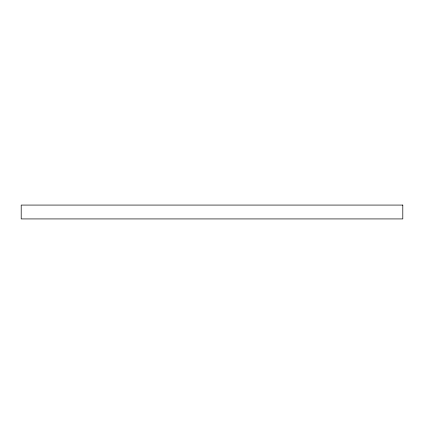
<?xml version="1.0" encoding="UTF-8"?>
<svg xmlns="http://www.w3.org/2000/svg" width="424" height="424" viewBox="0 0 424 424"><rect width="100%" height="100%" fill="white"/><g stroke="black" fill="none" stroke-linecap="round" stroke-linejoin="round"><path stroke-width="0.64" d="M402.8 205.073L21.2 205.073L21.2 218.927L402.8 218.927L402.8 205.073"/></g></svg>
